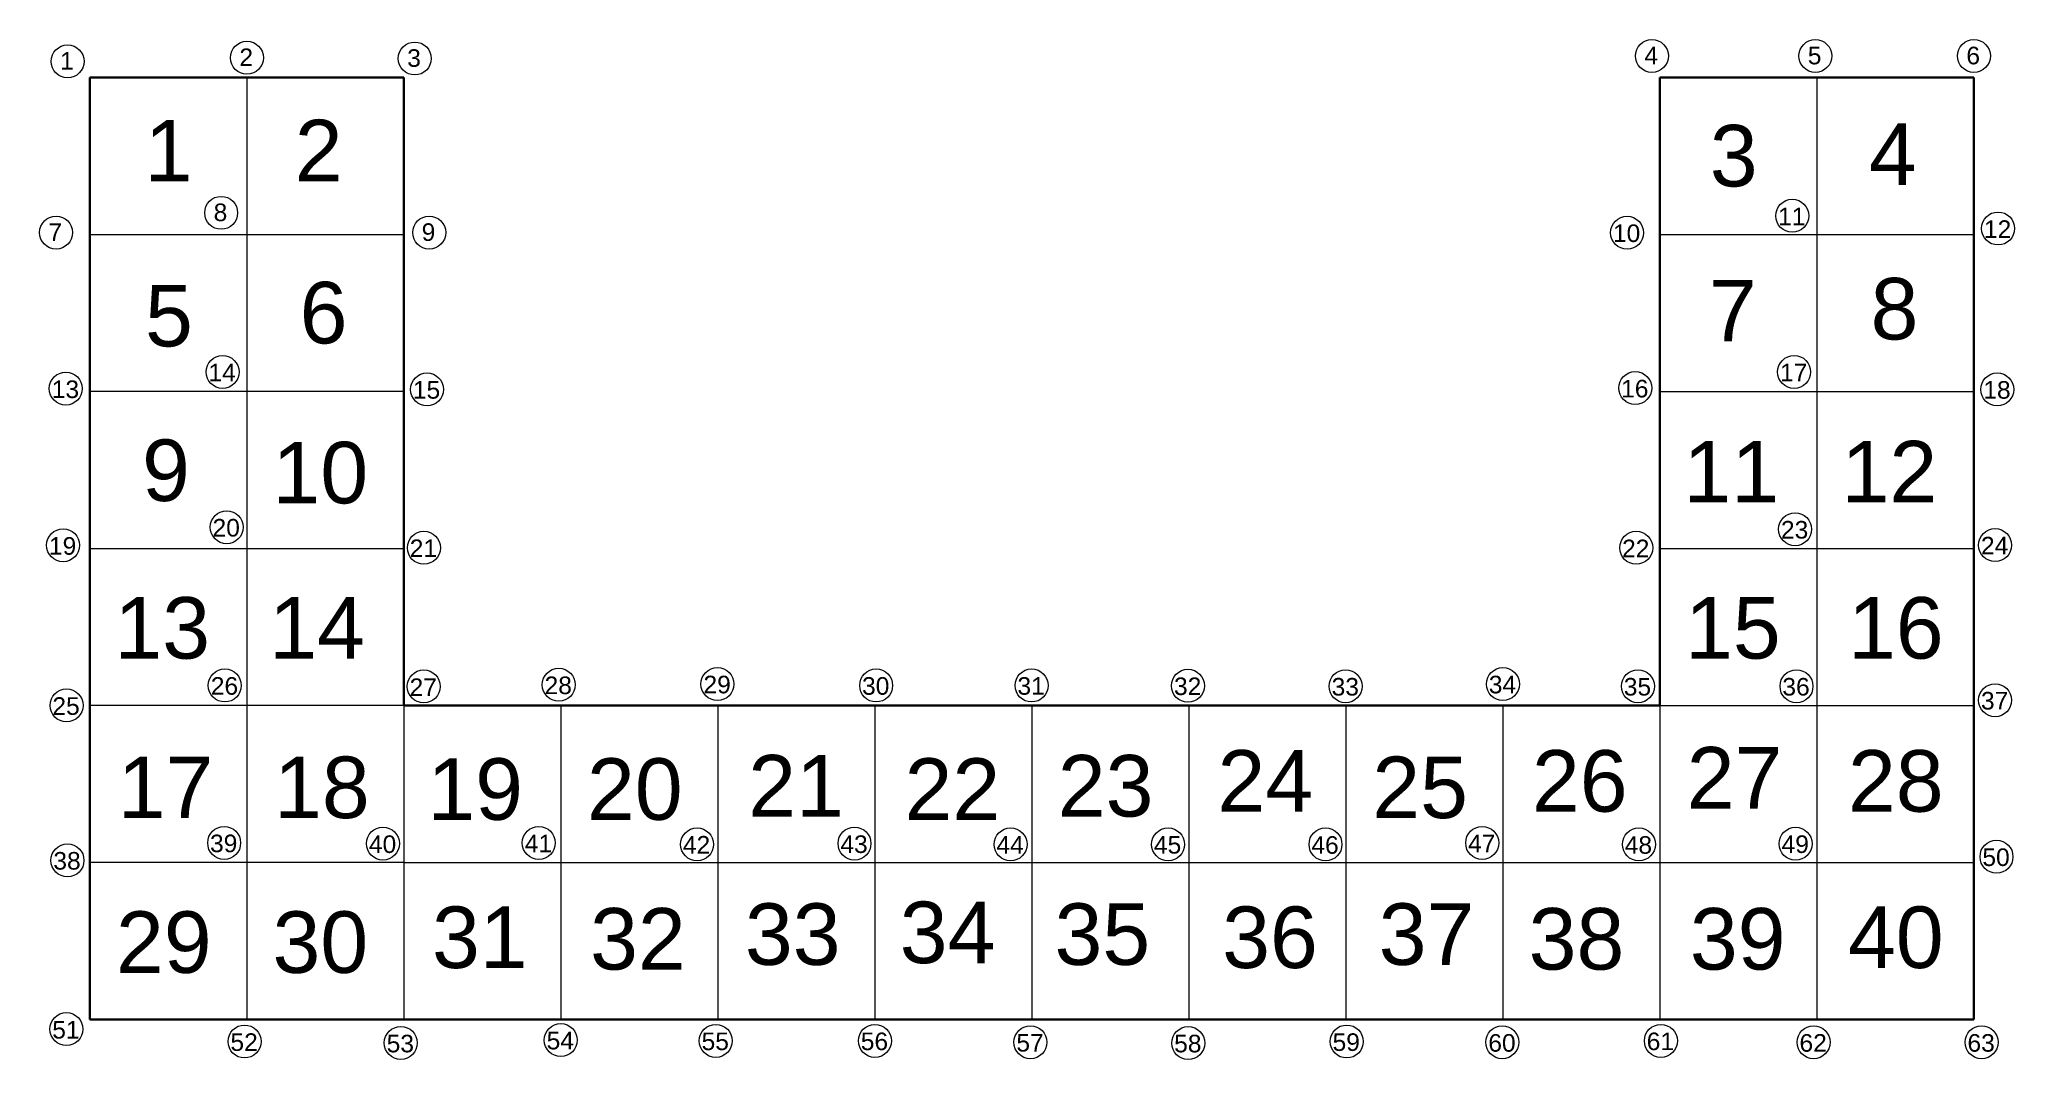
# Paper-space layout 'Układ2' of a CAD drawing. Header units: millimetres. Extents: x 101.743 to 101.869, y 102.783 to 102.848.
import ezdxf

# ---------------------------------------------------------------- set-up
doc = ezdxf.new("R2010")
doc.units = ezdxf.units.MM
doc.layers.add('cienka', color=7, linetype='Continuous', lineweight=18)
doc.layers.add('Gruba', color=7, linetype='Continuous', lineweight=35)
doc.styles.get("Standard").update_dxf_attribs({"font": 'arial.ttf'})

psp = doc.layouts.new('Układ2')

# ---------------------------------------------------------------- linework, layer by layer
at = {"layer": 'cienka'}
for p, q in [((101.74599, 102.84546), (101.74599, 102.83546)), ((101.75599, 102.84546), (101.75599, 102.78546)), ((101.85599, 102.84546), (101.85599, 102.78546)), ((101.74599, 102.83546), (101.76599, 102.83546)), ((101.84599, 102.83546), (101.86599, 102.83546)), ((101.76599, 102.82546), (101.74599, 102.82546)), ((101.74599, 102.82546), (101.74599, 102.81546)), ((101.84599, 102.82546), (101.86599, 102.82546)), ((101.74599, 102.81546), (101.76599, 102.81546)), ((101.84599, 102.81546), (101.86599, 102.81546)), ((101.76599, 102.80546), (101.74599, 102.80546)), ((101.76599, 102.80546), (101.76599, 102.78546)), ((101.77599, 102.80546), (101.77599, 102.78546)), ((101.78599, 102.80546), (101.78599, 102.78546)), ((101.79599, 102.80546), (101.79599, 102.78546)), ((101.80599, 102.80546), (101.80599, 102.78546)), ((101.81599, 102.80546), (101.81599, 102.78546)), ((101.82599, 102.80546), (101.82599, 102.78546)), ((101.83599, 102.80546), (101.83599, 102.78546)), ((101.84599, 102.80546), (101.86599, 102.80546)), ((101.84599, 102.80546), (101.84599, 102.78546)), ((101.76599, 102.79546), (101.74599, 102.79546)), ((101.76599, 102.79546), (101.86599, 102.79546))]:
    psp.add_line(p, q, dxfattribs=at)
for centre in [(101.74457, 102.84649), (101.75599, 102.84672), (101.76668, 102.84667), (101.84548, 102.84683), (101.85589, 102.84683), (101.86599, 102.84683), (101.75435, 102.83684), (101.85442, 102.83665), (101.74383, 102.83558), (101.7676, 102.83558), (101.8439, 102.83557), (101.86753, 102.83584), (101.75444, 102.8267), (101.85454, 102.8267), (101.74445, 102.82564), (101.76746, 102.82559), (101.84442, 102.82568), (101.86748, 102.82559), (101.7547, 102.81681), (101.8546, 102.81668), (101.74428, 102.81566), (101.76726, 102.8155), (101.84448, 102.8155), (101.86734, 102.81567), (101.75458, 102.80673), (101.76725, 102.80667), (101.77585, 102.80678), (101.78596, 102.80682), (101.79607, 102.80673), (101.80597, 102.80673), (101.81593, 102.80671), (101.82597, 102.80668), (101.83599, 102.80682), (101.84459, 102.80668), (101.85469, 102.80668), (101.7445, 102.80546), (101.86734, 102.80579), (101.75454, 102.7967), (101.76465, 102.79666), (101.77458, 102.7967), (101.78466, 102.79661), (101.79469, 102.79666), (101.80463, 102.79661), (101.81466, 102.79661), (101.82469, 102.79661), (101.83467, 102.7967), (101.84465, 102.79661), (101.85463, 102.79665), (101.74456, 102.79559), (101.86743, 102.79582), (101.74449, 102.78484), (101.75584, 102.78405), (101.76579, 102.78396), (101.77598, 102.78414), (101.78585, 102.78409), (101.79599, 102.78409), (101.80589, 102.784), (101.81595, 102.78395), (101.82604, 102.78405), (101.83595, 102.784), (101.84605, 102.78409), (101.85578, 102.784), (101.86648, 102.784)]:
    psp.add_circle(centre, 0.00105, dxfattribs=at)
at = {"layer": 'Gruba'}
for p, q in [((101.74599, 102.78546), (101.74599, 102.84546)), ((101.74599, 102.84546), (101.76599, 102.84546)), ((101.76599, 102.84546), (101.76599, 102.80546)), ((101.84599, 102.80546), (101.84599, 102.84546)), ((101.84599, 102.84546), (101.86599, 102.84546)), ((101.86599, 102.84546), (101.86599, 102.78546)), ((101.76599, 102.80546), (101.84599, 102.80546)), ((101.86599, 102.78546), (101.74599, 102.78546))]:
    psp.add_line(p, q, dxfattribs=at)

# ---------------------------------------------------------------- texts
at = {"layer": 'cienka'}
for s, p in [('2', (101.75551, 102.84619)), ('4', (101.845, 102.8463)), ('5', (101.85541, 102.8463)), ('6', (101.86551, 102.8463)), ('1', (101.74409, 102.84596)), ('3', (101.7662, 102.84614)), ('8', (101.75387, 102.83631)), ('7', (101.74335, 102.83505)), ('9', (101.76712, 102.83505)), ('10', (101.843, 102.83498)), ('11', (101.85352, 102.83605)), ('12', (101.86663, 102.83524)), ('14', (101.75354, 102.82611)), ('17', (101.85364, 102.82611)), ('13', (101.74356, 102.82504)), ('15', (101.76656, 102.825)), ('16', (101.84352, 102.82508)), ('18', (101.86659, 102.825)), ('20', (101.7538, 102.81622)), ('23', (101.8537, 102.81609)), ('19', (101.74338, 102.81506)), ('21', (101.76636, 102.81491)), ('22', (101.84358, 102.8149)), ('24', (101.86644, 102.81508)), ('26', (101.75369, 102.80614)), ('27', (101.76635, 102.80606)), ('28', (101.77495, 102.80618)), ('29', (101.78507, 102.80623)), ('30', (101.79517, 102.80614)), ('31', (101.80507, 102.80614)), ('32', (101.81504, 102.80612)), ('33', (101.82508, 102.80609)), ('34', (101.83509, 102.80623)), ('35', (101.84369, 102.80609)), ('36', (101.85379, 102.80609)), ('25', (101.7436, 102.80486)), ('37', (101.86644, 102.8052)), ('39', (101.75364, 102.79611)), ('40', (101.76376, 102.79606)), ('41', (101.77369, 102.79611)), ('42', (101.78376, 102.79602)), ('43', (101.79379, 102.79606)), ('44', (101.80373, 102.79602)), ('45', (101.81376, 102.79602)), ('46', (101.82379, 102.79601)), ('47', (101.83377, 102.79611)), ('48', (101.84375, 102.79601)), ('49', (101.85374, 102.79606)), ('38', (101.74366, 102.795)), ('50', (101.86653, 102.79523)), ('51', (101.74359, 102.78424)), ('52', (101.75494, 102.78345)), ('53', (101.76489, 102.78336)), ('54', (101.77508, 102.78355)), ('55', (101.78495, 102.7835)), ('56', (101.79509, 102.7835)), ('57', (101.805, 102.78341)), ('58', (101.81505, 102.78336)), ('59', (101.82514, 102.78345)), ('60', (101.83506, 102.7834)), ('61', (101.84515, 102.7835)), ('62', (101.85488, 102.7834)), ('63', (101.86558, 102.7834))]:
    psp.add_text(s, height=0.00112, dxfattribs=at).set_placement(p)
at = {"layer": 'Gruba'}
for s, height, p in [('1', 0.00392, (101.74947, 102.83884)), ('2', 0.00392, (101.75904, 102.83885)), ('3', 0.00392, (101.84917, 102.83852)), ('4', 0.00392, (101.8593, 102.83862)), ('5', 0.00392, (101.7495, 102.82833)), ('6', 0.00392, (101.75935, 102.82852)), ('7', 0.00392, (101.84911, 102.82865)), ('8', 0.00392, (101.85941, 102.82877)), ('9', 0.00392, (101.74931, 102.81848)), ('10', 0.003921, (101.75762, 102.81833)), ('11', 0.003921, (101.84749, 102.81839)), ('12', 0.003921, (101.85756, 102.81839)), ('13', 0.003921, (101.74755, 102.80844)), ('14', 0.003921, (101.75741, 102.80844)), ('15', 0.003921, (101.84759, 102.80844)), ('16', 0.003921, (101.85797, 102.80844)), ('17', 0.003921, (101.74776, 102.79828)), ('18', 0.003921, (101.75772, 102.79828)), ('19', 0.003921, (101.76748, 102.79817)), ('20', 0.003921, (101.77765, 102.79817)), ('21', 0.003921, (101.78792, 102.79838)), ('22', 0.003921, (101.79788, 102.79817)), ('23', 0.003921, (101.80764, 102.79838)), ('24', 0.003921, (101.81781, 102.79869)), ('25', 0.003921, (101.82767, 102.79828)), ('26', 0.003921, (101.83784, 102.79869)), ('27', 0.003921, (101.8477, 102.79889)), ('28', 0.003921, (101.85797, 102.79869)), ('29', 0.003921, (101.74765, 102.78842)), ('30', 0.003921, (101.75762, 102.78842)), ('31', 0.003921, (101.76778, 102.78873)), ('32', 0.003921, (101.77785, 102.78863)), ('33', 0.003921, (101.78771, 102.78893)), ('34', 0.003921, (101.79757, 102.78904)), ('35', 0.003921, (101.80743, 102.78893)), ('36', 0.003921, (101.81811, 102.78873)), ('37', 0.003921, (101.82808, 102.78893)), ('38', 0.003921, (101.83763, 102.78863)), ('39', 0.003921, (101.8479, 102.78863)), ('40', 0.003921, (101.85797, 102.78873))]:
    psp.add_text(s, height=height, dxfattribs=at).set_placement(p)

doc.saveas('drawing.dxf')
